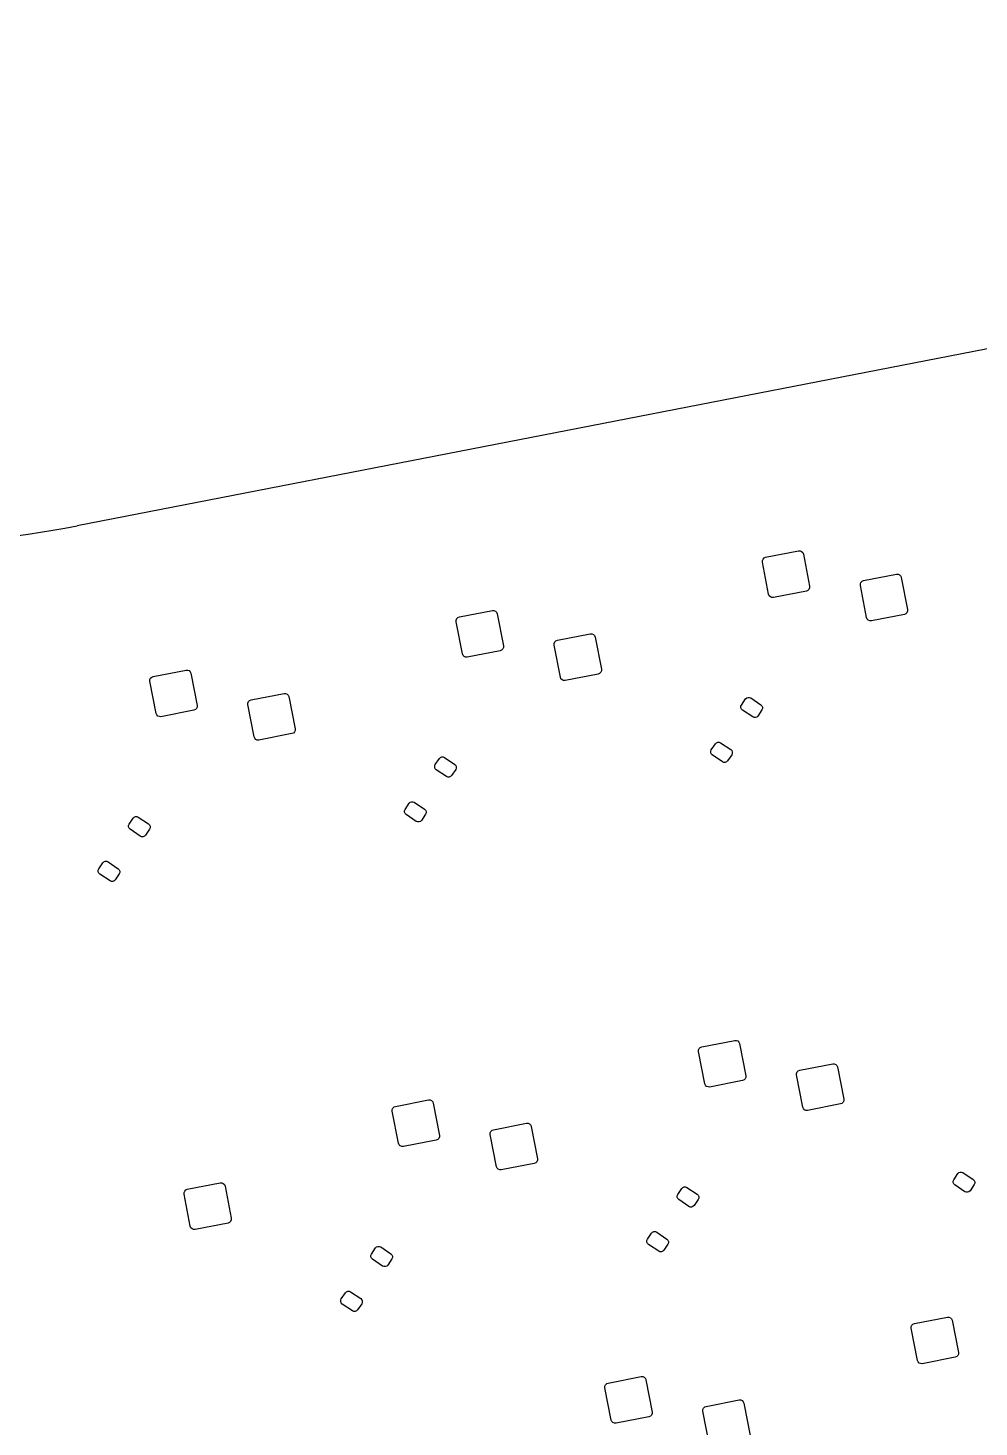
# Model space of a CAD drawing. Extents: x 101 to 518, y -308 to -134.
# Drawn here: x 265.4 to 323.5, y -219.7 to -134.4 of the extents above; entities that cross this region are included whole.
import ezdxf

# ---------------------------------------------------------------- set-up
doc = ezdxf.new("R2010")
doc.units = 0
doc.layers.add('BLACK', color=7, linetype='CONTINUOUS')

msp = doc.modelspace()

# ---------------------------------------------------------------- linework, layer by layer
at = {"layer": 'BLACK', "linetype": 'CONTINUOUS'}
for p, q in [((424.711961, -134.376322), (268.442894, -164.75692)), ((310.482963, -166.67596), (312.495299, -166.284802)), ((312.495299, -166.284802), (312.592843, -166.285227)), ((312.592843, -166.285227), (312.682799, -166.322949)), ((312.682799, -166.322949), (312.751472, -166.392224)), ((312.751472, -166.392224), (312.788408, -166.482506)), ((310.285258, -166.969069), (310.285684, -166.871525)), ((310.666876, -168.932324), (310.285258, -166.969069)), ((310.285684, -166.871525), (310.323405, -166.781569)), ((310.323405, -166.781569), (310.392681, -166.712895)), ((310.392681, -166.712895), (310.482963, -166.67596)), ((312.788408, -166.482506), (313.170026, -168.445761)), ((316.305172, -168.206372), (316.374448, -168.137698)), ((316.374448, -168.137698), (316.46473, -168.100763)), ((316.46473, -168.100763), (318.477066, -167.709605)), ((318.477066, -167.709605), (318.57461, -167.71003)), ((318.57461, -167.71003), (318.664566, -167.747752)), ((318.664566, -167.747752), (318.733239, -167.817027)), ((318.733239, -167.817027), (318.770175, -167.907309)), ((318.770175, -167.907309), (319.151793, -169.870564)), ((310.703812, -169.022606), (310.666876, -168.932324)), ((310.772485, -169.091881), (310.703812, -169.022606)), ((312.972321, -168.73887), (310.959985, -169.130028)), ((313.062603, -168.701935), (312.972321, -168.73887)), ((313.131879, -168.633261), (313.062603, -168.701935)), ((313.1696, -168.543305), (313.131879, -168.633261)), ((313.170026, -168.445761), (313.1696, -168.543305)), ((316.267025, -168.393872), (316.267451, -168.296328)), ((316.648643, -170.357127), (316.267025, -168.393872)), ((316.267451, -168.296328), (316.305172, -168.206372)), ((310.862441, -169.129603), (310.772485, -169.091881)), ((310.959985, -169.130028), (310.862441, -169.129603)), ((319.151793, -169.870564), (319.151367, -169.968108)), ((291.58526, -170.603981), (291.585686, -170.506437)), ((291.966878, -172.567236), (291.58526, -170.603981)), ((291.585686, -170.506437), (291.623407, -170.416481)), ((291.623407, -170.416481), (291.692683, -170.347807)), ((291.692683, -170.347807), (291.782965, -170.310872)), ((291.782965, -170.310872), (293.795301, -169.919714)), ((293.795301, -169.919714), (293.892845, -169.920139)), ((293.892845, -169.920139), (293.982801, -169.957861)), ((293.982801, -169.957861), (294.051474, -170.027136)), ((294.051474, -170.027136), (294.08841, -170.117418)), ((294.08841, -170.117418), (294.470028, -172.080673)), ((316.685579, -170.447409), (316.648643, -170.357127)), ((316.754252, -170.516684), (316.685579, -170.447409)), ((316.844208, -170.554406), (316.754252, -170.516684)), ((316.941752, -170.554831), (316.844208, -170.554406)), ((318.954088, -170.163673), (316.941752, -170.554831)), ((319.04437, -170.126738), (318.954088, -170.163673)), ((319.113646, -170.058064), (319.04437, -170.126738)), ((319.151367, -169.968108), (319.113646, -170.058064)), ((297.764732, -171.735674), (299.777068, -171.344516)), ((299.777068, -171.344516), (299.874612, -171.344941)), ((299.874612, -171.344941), (299.964568, -171.382663)), ((299.964568, -171.382663), (300.033241, -171.451938)), ((300.033241, -171.451938), (300.070177, -171.54222)), ((300.070177, -171.54222), (300.451795, -173.505475)), ((294.272323, -172.373782), (292.259987, -172.76494)), ((294.362605, -172.336847), (294.272323, -172.373782)), ((294.431881, -172.268173), (294.362605, -172.336847)), ((294.469602, -172.178217), (294.431881, -172.268173)), ((294.470028, -172.080673), (294.469602, -172.178217)), ((297.567027, -172.028783), (297.567453, -171.931239)), ((297.948645, -173.992038), (297.567027, -172.028783)), ((297.567453, -171.931239), (297.605174, -171.841283)), ((297.605174, -171.841283), (297.67445, -171.772609)), ((297.67445, -171.772609), (297.764732, -171.735674)), ((292.003814, -172.657518), (291.966878, -172.567236)), ((292.072487, -172.726793), (292.003814, -172.657518)), ((292.162443, -172.764515), (292.072487, -172.726793)), ((292.259987, -172.76494), (292.162443, -172.764515)), ((272.885263, -174.238892), (272.885689, -174.141348)), ((272.885689, -174.141348), (272.92341, -174.051392)), ((272.92341, -174.051392), (272.992686, -173.982718)), ((272.992686, -173.982718), (273.082968, -173.945783)), ((273.082968, -173.945783), (275.095304, -173.554625)), ((275.095304, -173.554625), (275.192848, -173.55505)), ((275.192848, -173.55505), (275.282804, -173.592772)), ((275.282804, -173.592772), (275.351477, -173.662047)), ((275.351477, -173.662047), (275.388413, -173.752329)), ((275.388413, -173.752329), (275.770031, -175.715584)), ((297.985581, -174.08232), (297.948645, -173.992038)), ((298.054254, -174.151595), (297.985581, -174.08232)), ((298.14421, -174.189317), (298.054254, -174.151595)), ((300.25409, -173.798584), (298.241754, -174.189742)), ((300.344372, -173.761649), (300.25409, -173.798584)), ((300.413648, -173.692975), (300.344372, -173.761649)), ((300.451369, -173.603019), (300.413648, -173.692975)), ((300.451795, -173.505475), (300.451369, -173.603019)), ((273.266881, -176.202147), (272.885263, -174.238892)), ((279.064734, -175.370586), (281.07707, -174.979428)), ((281.07707, -174.979428), (281.174614, -174.979853)), ((281.174614, -174.979853), (281.26457, -175.017575)), ((298.241754, -174.189742), (298.14421, -174.189317)), ((275.769605, -175.813128), (275.731884, -175.903084)), ((275.770031, -175.715584), (275.769605, -175.813128)), ((278.867029, -175.663695), (278.867455, -175.566151)), ((279.248647, -177.62695), (278.867029, -175.663695)), ((278.867455, -175.566151), (278.905176, -175.476195)), ((278.905176, -175.476195), (278.974452, -175.407521)), ((278.974452, -175.407521), (279.064734, -175.370586)), ((281.26457, -175.017575), (281.333243, -175.08685)), ((281.333243, -175.08685), (281.370179, -175.177132)), ((281.370179, -175.177132), (281.751797, -177.140387)), ((308.978178, -175.857037), (308.978561, -175.769247)), ((309.01142, -175.938291), (308.978178, -175.857037)), ((308.978561, -175.769247), (309.012511, -175.688287)), ((309.012511, -175.688287), (309.264148, -175.31522)), ((309.264148, -175.31522), (309.326496, -175.253414)), ((309.326496, -175.253414), (309.407749, -175.220172)), ((309.407749, -175.220172), (309.495539, -175.220555)), ((309.495539, -175.220555), (309.5765, -175.254505)), ((309.5765, -175.254505), (310.198278, -175.673899)), ((310.198278, -175.673899), (310.260084, -175.736247)), ((310.260084, -175.736247), (310.293326, -175.817501)), ((310.293326, -175.817501), (310.292943, -175.905291)), ((273.303817, -176.292429), (273.266881, -176.202147)), ((273.37249, -176.361704), (273.303817, -176.292429)), ((273.462446, -176.399426), (273.37249, -176.361704)), ((273.55999, -176.399851), (273.462446, -176.399426)), ((275.572326, -176.008693), (273.55999, -176.399851)), ((275.662608, -175.971758), (275.572326, -176.008693)), ((275.731884, -175.903084), (275.662608, -175.971758)), ((309.073226, -176.000639), (309.01142, -175.938291)), ((309.695004, -176.420033), (309.073226, -176.000639)), ((309.775965, -176.453983), (309.695004, -176.420033)), ((309.863755, -176.454366), (309.775965, -176.453983)), ((309.945008, -176.421124), (309.863755, -176.454366)), ((310.007356, -176.359318), (309.945008, -176.421124)), ((310.258993, -175.986251), (310.007356, -176.359318)), ((310.292943, -175.905291), (310.258993, -175.986251)), ((281.554092, -177.433496), (279.541756, -177.824654)), ((281.644374, -177.396561), (281.554092, -177.433496)), ((281.71365, -177.327887), (281.644374, -177.396561)), ((281.751371, -177.237931), (281.71365, -177.327887)), ((281.751797, -177.140387), (281.751371, -177.237931)), ((279.285583, -177.717232), (279.248647, -177.62695)), ((279.354256, -177.786507), (279.285583, -177.717232)), ((279.444212, -177.824229), (279.354256, -177.786507)), ((279.541756, -177.824654), (279.444212, -177.824229)), ((307.167175, -178.424111), (307.418812, -178.051044)), ((307.418812, -178.051044), (307.48116, -177.989238)), ((307.48116, -177.989238), (307.562413, -177.955996)), ((307.562413, -177.955996), (307.650203, -177.956379)), ((307.650203, -177.956379), (307.731164, -177.990329)), ((307.731164, -177.990329), (308.352942, -178.409723)), ((308.352942, -178.409723), (308.414748, -178.472071)), ((290.312513, -179.323198), (290.56415, -178.950131)), ((290.56415, -178.950131), (290.626498, -178.888325)), ((290.626498, -178.888325), (290.707751, -178.855083)), ((290.707751, -178.855083), (290.795541, -178.855466)), ((290.795541, -178.855466), (290.876502, -178.889416)), ((290.876502, -178.889416), (291.49828, -179.30881)), ((307.132842, -178.592861), (307.133225, -178.505071)), ((307.166084, -178.674115), (307.132842, -178.592861)), ((307.133225, -178.505071), (307.167175, -178.424111)), ((307.22789, -178.736463), (307.166084, -178.674115)), ((307.849668, -179.155857), (307.22789, -178.736463)), ((307.930629, -179.189807), (307.849668, -179.155857)), ((308.018419, -179.19019), (307.930629, -179.189807)), ((308.099672, -179.156948), (308.018419, -179.19019)), ((308.16202, -179.095142), (308.099672, -179.156948)), ((308.413657, -178.722075), (308.16202, -179.095142)), ((308.447607, -178.641115), (308.413657, -178.722075)), ((308.414748, -178.472071), (308.44799, -178.553325)), ((308.44799, -178.553325), (308.447607, -178.641115)), ((290.27818, -179.491948), (290.278563, -179.404158)), ((290.311422, -179.573202), (290.27818, -179.491948)), ((290.278563, -179.404158), (290.312513, -179.323198)), ((290.373228, -179.63555), (290.311422, -179.573202)), ((290.995006, -180.054944), (290.373228, -179.63555)), ((291.075967, -180.088894), (290.995006, -180.054944)), ((291.163757, -180.089277), (291.075967, -180.088894)), ((291.24501, -180.056035), (291.163757, -180.089277)), ((291.307358, -179.994229), (291.24501, -180.056035)), ((291.558995, -179.621162), (291.307358, -179.994229)), ((291.49828, -179.30881), (291.560086, -179.371158)), ((291.592945, -179.540202), (291.558995, -179.621162)), ((291.560086, -179.371158), (291.593328, -179.452412)), ((291.593328, -179.452412), (291.592945, -179.540202)), ((288.467177, -182.059022), (288.718814, -181.685955)), ((288.718814, -181.685955), (288.781162, -181.624149)), ((288.781162, -181.624149), (288.862415, -181.590907)), ((288.862415, -181.590907), (288.950205, -181.59129)), ((288.950205, -181.59129), (289.031166, -181.62524)), ((289.031166, -181.62524), (289.652944, -182.044634)), ((271.612516, -182.958109), (271.864153, -182.585042)), ((271.864153, -182.585042), (271.926501, -182.523236)), ((271.926501, -182.523236), (272.007754, -182.489994)), ((272.007754, -182.489994), (272.095544, -182.490377)), ((272.095544, -182.490377), (272.176505, -182.524327)), ((272.176505, -182.524327), (272.798283, -182.943721)), ((288.432844, -182.227772), (288.433227, -182.139982)), ((288.466086, -182.309026), (288.432844, -182.227772)), ((288.433227, -182.139982), (288.467177, -182.059022)), ((288.527892, -182.371374), (288.466086, -182.309026)), ((289.14967, -182.790768), (288.527892, -182.371374)), ((289.713659, -182.356986), (289.462022, -182.730053)), ((289.652944, -182.044634), (289.71475, -182.106982)), ((289.747609, -182.276026), (289.713659, -182.356986)), ((289.71475, -182.106982), (289.747992, -182.188236)), ((289.747992, -182.188236), (289.747609, -182.276026)), ((271.578183, -183.126859), (271.578566, -183.039069)), ((271.611425, -183.208113), (271.578183, -183.126859)), ((271.578566, -183.039069), (271.612516, -182.958109)), ((271.673231, -183.270461), (271.611425, -183.208113)), ((272.295009, -183.689855), (271.673231, -183.270461)), ((272.858998, -183.256073), (272.607361, -183.62914)), ((272.798283, -182.943721), (272.860089, -183.006069)), ((272.892948, -183.175113), (272.858998, -183.256073)), ((272.860089, -183.006069), (272.893331, -183.087323)), ((272.893331, -183.087323), (272.892948, -183.175113)), ((289.230631, -182.824718), (289.14967, -182.790768)), ((289.318421, -182.825101), (289.230631, -182.824718)), ((289.399674, -182.791859), (289.318421, -182.825101)), ((289.462022, -182.730053), (289.399674, -182.791859)), ((272.37597, -183.723805), (272.295009, -183.689855)), ((272.46376, -183.724188), (272.37597, -183.723805)), ((272.545013, -183.690946), (272.46376, -183.724188)), ((272.607361, -183.62914), (272.545013, -183.690946)), ((270.081165, -185.25906), (270.162418, -185.225818)), ((270.162418, -185.225818), (270.250208, -185.226201)), ((270.250208, -185.226201), (270.331169, -185.260151)), ((269.732847, -185.862683), (269.73323, -185.774893)), ((269.766089, -185.943937), (269.732847, -185.862683)), ((269.73323, -185.774893), (269.76718, -185.693933)), ((269.827895, -186.006285), (269.766089, -185.943937)), ((269.76718, -185.693933), (270.018817, -185.320866)), ((270.449673, -186.425679), (269.827895, -186.006285)), ((270.018817, -185.320866), (270.081165, -185.25906)), ((270.331169, -185.260151), (270.952947, -185.679545)), ((271.013662, -185.991897), (270.762025, -186.364964)), ((270.952947, -185.679545), (271.014753, -185.741893)), ((271.047612, -185.910937), (271.013662, -185.991897)), ((271.014753, -185.741893), (271.047995, -185.823147)), ((271.047995, -185.823147), (271.047612, -185.910937)), ((270.530634, -186.459629), (270.449673, -186.425679)), ((270.618424, -186.460012), (270.530634, -186.459629)), ((270.699677, -186.42677), (270.618424, -186.460012)), ((270.762025, -186.364964), (270.699677, -186.42677)), ((306.585331, -196.543413), (308.597667, -196.152255)), ((308.597667, -196.152255), (308.695211, -196.15268)), ((308.695211, -196.15268), (308.785167, -196.190402)), ((308.785167, -196.190402), (308.85384, -196.259677)), ((308.85384, -196.259677), (308.890776, -196.349959)), ((306.387626, -196.836522), (306.388052, -196.738978)), ((306.769244, -198.799777), (306.387626, -196.836522)), ((306.388052, -196.738978), (306.425773, -196.649022)), ((306.425773, -196.649022), (306.495049, -196.580348)), ((306.495049, -196.580348), (306.585331, -196.543413)), ((308.890776, -196.349959), (309.272394, -198.313214)), ((312.40754, -198.073824), (312.476816, -198.00515)), ((312.476816, -198.00515), (312.567098, -197.968215)), ((312.567098, -197.968215), (314.579434, -197.577057)), ((314.579434, -197.577057), (314.676978, -197.577482)), ((314.676978, -197.577482), (314.766934, -197.615204)), ((314.766934, -197.615204), (314.835607, -197.684479)), ((314.835607, -197.684479), (314.872543, -197.774761)), ((314.872543, -197.774761), (315.254161, -199.738016)), ((306.80618, -198.890059), (306.769244, -198.799777)), ((306.874853, -198.959334), (306.80618, -198.890059)), ((309.074689, -198.606323), (307.062353, -198.997481)), ((309.164971, -198.569388), (309.074689, -198.606323)), ((309.234247, -198.500714), (309.164971, -198.569388)), ((309.271968, -198.410758), (309.234247, -198.500714)), ((309.272394, -198.313214), (309.271968, -198.410758)), ((312.369393, -198.261324), (312.369819, -198.16378)), ((312.751011, -200.224579), (312.369393, -198.261324)), ((312.369819, -198.16378), (312.40754, -198.073824)), ((306.964809, -198.997056), (306.874853, -198.959334)), ((307.062353, -198.997481), (306.964809, -198.997056)), ((315.254161, -199.738016), (315.253735, -199.83556)), ((287.687629, -200.471433), (287.688055, -200.373889)), ((288.069247, -202.434688), (287.687629, -200.471433)), ((287.688055, -200.373889), (287.725776, -200.283933)), ((287.725776, -200.283933), (287.795052, -200.215259)), ((287.795052, -200.215259), (287.885334, -200.178324)), ((287.885334, -200.178324), (289.89767, -199.787166)), ((289.89767, -199.787166), (289.995214, -199.787591)), ((289.995214, -199.787591), (290.08517, -199.825313)), ((290.08517, -199.825313), (290.153843, -199.894588)), ((290.153843, -199.894588), (290.190779, -199.98487)), ((290.190779, -199.98487), (290.572397, -201.948125)), ((312.787947, -200.314861), (312.751011, -200.224579)), ((312.85662, -200.384136), (312.787947, -200.314861)), ((312.946576, -200.421858), (312.85662, -200.384136)), ((313.04412, -200.422283), (312.946576, -200.421858)), ((315.056456, -200.031125), (313.04412, -200.422283)), ((315.146738, -199.99419), (315.056456, -200.031125)), ((315.216014, -199.925516), (315.146738, -199.99419)), ((315.253735, -199.83556), (315.216014, -199.925516)), ((293.8671, -201.603127), (295.879436, -201.211969)), ((295.879436, -201.211969), (295.97698, -201.212394)), ((295.97698, -201.212394), (296.066936, -201.250116)), ((296.066936, -201.250116), (296.135609, -201.319391)), ((296.135609, -201.319391), (296.172545, -201.409673)), ((296.172545, -201.409673), (296.554163, -203.372928)), ((290.374692, -202.241234), (288.362356, -202.632392)), ((290.464974, -202.204299), (290.374692, -202.241234)), ((290.53425, -202.135625), (290.464974, -202.204299)), ((290.571971, -202.045669), (290.53425, -202.135625)), ((290.572397, -201.948125), (290.571971, -202.045669)), ((293.669395, -201.896236), (293.669821, -201.798692)), ((294.051013, -203.859491), (293.669395, -201.896236)), ((293.669821, -201.798692), (293.707542, -201.708736)), ((293.707542, -201.708736), (293.776818, -201.640062)), ((293.776818, -201.640062), (293.8671, -201.603127)), ((288.106183, -202.52497), (288.069247, -202.434688)), ((288.174856, -202.594245), (288.106183, -202.52497)), ((288.264812, -202.631967), (288.174856, -202.594245)), ((288.362356, -202.632392), (288.264812, -202.631967)), ((294.087949, -203.949773), (294.051013, -203.859491)), ((294.156622, -204.019048), (294.087949, -203.949773)), ((294.246578, -204.05677), (294.156622, -204.019048)), ((296.356458, -203.666037), (294.344122, -204.057195)), ((296.44674, -203.629102), (296.356458, -203.666037)), ((296.516016, -203.560428), (296.44674, -203.629102)), ((296.553737, -203.470472), (296.516016, -203.560428)), ((296.554163, -203.372928), (296.553737, -203.470472)), ((275.167103, -205.238038), (277.179439, -204.84688)), ((277.179439, -204.84688), (277.276983, -204.847305)), ((277.276983, -204.847305), (277.366939, -204.885027)), ((277.366939, -204.885027), (277.435612, -204.954302)), ((294.344122, -204.057195), (294.246578, -204.05677)), ((321.935208, -204.825402), (321.935591, -204.737612)), ((321.96845, -204.906656), (321.935208, -204.825402)), ((321.935591, -204.737612), (321.969541, -204.656652)), ((321.969541, -204.656652), (322.221178, -204.283585)), ((322.221178, -204.283585), (322.283526, -204.221779)), ((322.283526, -204.221779), (322.364779, -204.188537)), ((322.364779, -204.188537), (322.452569, -204.18892)), ((322.452569, -204.18892), (322.53353, -204.22287)), ((322.53353, -204.22287), (323.155308, -204.642264)), ((323.155308, -204.642264), (323.217114, -204.704612)), ((323.249973, -204.873656), (323.216023, -204.954616)), ((323.217114, -204.704612), (323.250356, -204.785866)), ((323.250356, -204.785866), (323.249973, -204.873656)), ((274.969398, -205.531147), (274.969824, -205.433603)), ((275.351016, -207.494402), (274.969398, -205.531147)), ((274.969824, -205.433603), (275.007545, -205.343647)), ((275.007545, -205.343647), (275.076821, -205.274973)), ((275.076821, -205.274973), (275.167103, -205.238038)), ((277.435612, -204.954302), (277.472548, -205.044584)), ((277.472548, -205.044584), (277.854166, -207.007839)), ((305.080546, -205.724489), (305.080929, -205.636699)), ((305.113788, -205.805743), (305.080546, -205.724489)), ((305.080929, -205.636699), (305.114879, -205.555739)), ((305.114879, -205.555739), (305.366516, -205.182672)), ((305.366516, -205.182672), (305.428864, -205.120866)), ((305.428864, -205.120866), (305.510117, -205.087624)), ((305.510117, -205.087624), (305.597907, -205.088007)), ((305.597907, -205.088007), (305.678868, -205.121957)), ((305.678868, -205.121957), (306.300646, -205.541351)), ((306.300646, -205.541351), (306.362452, -205.603699)), ((306.362452, -205.603699), (306.395694, -205.684953)), ((306.395694, -205.684953), (306.395311, -205.772743)), ((322.030256, -204.969004), (321.96845, -204.906656)), ((322.652034, -205.388398), (322.030256, -204.969004)), ((322.732995, -205.422348), (322.652034, -205.388398)), ((322.820785, -205.422731), (322.732995, -205.422348)), ((322.902038, -205.389489), (322.820785, -205.422731)), ((322.964386, -205.327683), (322.902038, -205.389489)), ((323.216023, -204.954616), (322.964386, -205.327683)), ((305.175594, -205.868091), (305.113788, -205.805743)), ((305.797372, -206.287485), (305.175594, -205.868091)), ((305.878333, -206.321435), (305.797372, -206.287485)), ((305.966123, -206.321818), (305.878333, -206.321435)), ((306.047376, -206.288576), (305.966123, -206.321818)), ((306.109724, -206.22677), (306.047376, -206.288576)), ((306.361361, -205.853703), (306.109724, -206.22677)), ((306.395311, -205.772743), (306.361361, -205.853703)), ((277.656461, -207.300948), (275.644125, -207.692106)), ((277.746743, -207.264013), (277.656461, -207.300948)), ((277.816019, -207.195339), (277.746743, -207.264013)), ((277.85374, -207.105383), (277.816019, -207.195339)), ((277.854166, -207.007839), (277.85374, -207.105383)), ((275.387952, -207.584684), (275.351016, -207.494402)), ((275.456625, -207.653959), (275.387952, -207.584684)), ((275.546581, -207.691681), (275.456625, -207.653959)), ((275.644125, -207.692106), (275.546581, -207.691681)), ((303.235593, -208.372523), (303.269543, -208.291563)), ((303.269543, -208.291563), (303.52118, -207.918496)), ((303.52118, -207.918496), (303.583528, -207.85669)), ((303.583528, -207.85669), (303.664781, -207.823448)), ((303.664781, -207.823448), (303.752571, -207.823831)), ((303.752571, -207.823831), (303.833532, -207.857781)), ((303.833532, -207.857781), (304.45531, -208.277175)), ((304.45531, -208.277175), (304.517116, -208.339523)), ((286.414882, -209.190651), (286.666519, -208.817584)), ((286.666519, -208.817584), (286.728867, -208.755778)), ((286.728867, -208.755778), (286.81012, -208.722536)), ((286.81012, -208.722536), (286.89791, -208.722919)), ((286.89791, -208.722919), (286.978871, -208.756869)), ((286.978871, -208.756869), (287.600649, -209.176263)), ((303.23521, -208.460313), (303.235593, -208.372523)), ((303.268452, -208.541567), (303.23521, -208.460313)), ((303.330258, -208.603915), (303.268452, -208.541567)), ((303.952036, -209.023309), (303.330258, -208.603915)), ((304.032997, -209.057259), (303.952036, -209.023309)), ((304.120787, -209.057642), (304.032997, -209.057259)), ((304.20204, -209.0244), (304.120787, -209.057642)), ((304.264388, -208.962594), (304.20204, -209.0244)), ((304.516025, -208.589527), (304.264388, -208.962594)), ((304.549975, -208.508567), (304.516025, -208.589527)), ((304.517116, -208.339523), (304.550358, -208.420777)), ((304.550358, -208.420777), (304.549975, -208.508567)), ((286.380549, -209.359401), (286.380932, -209.271611)), ((286.413791, -209.440655), (286.380549, -209.359401)), ((286.380932, -209.271611), (286.414882, -209.190651)), ((286.475597, -209.503003), (286.413791, -209.440655)), ((287.097375, -209.922397), (286.475597, -209.503003)), ((287.178336, -209.956347), (287.097375, -209.922397)), ((287.266126, -209.95673), (287.178336, -209.956347)), ((287.347379, -209.923488), (287.266126, -209.95673)), ((287.409727, -209.861682), (287.347379, -209.923488)), ((287.661364, -209.488615), (287.409727, -209.861682)), ((287.600649, -209.176263), (287.662455, -209.238611)), ((287.695314, -209.407655), (287.661364, -209.488615)), ((287.662455, -209.238611), (287.695697, -209.319865)), ((287.695697, -209.319865), (287.695314, -209.407655)), ((284.569546, -211.926475), (284.821183, -211.553408)), ((284.821183, -211.553408), (284.883531, -211.491602)), ((284.883531, -211.491602), (284.964784, -211.45836)), ((284.964784, -211.45836), (285.052574, -211.458743)), ((285.052574, -211.458743), (285.133535, -211.492693)), ((285.133535, -211.492693), (285.755313, -211.912087)), ((284.535213, -212.095225), (284.535596, -212.007435)), ((284.568455, -212.176479), (284.535213, -212.095225)), ((284.535596, -212.007435), (284.569546, -211.926475)), ((284.630261, -212.238827), (284.568455, -212.176479)), ((285.252039, -212.658221), (284.630261, -212.238827)), ((285.816028, -212.224439), (285.564391, -212.597506)), ((285.755313, -211.912087), (285.817119, -211.974435)), ((285.849978, -212.143479), (285.816028, -212.224439)), ((285.817119, -211.974435), (285.850361, -212.055689)), ((285.850361, -212.055689), (285.849978, -212.143479)), ((285.333, -212.692171), (285.252039, -212.658221)), ((285.42079, -212.692554), (285.333, -212.692171)), ((285.502043, -212.659312), (285.42079, -212.692554)), ((285.564391, -212.597506), (285.502043, -212.659312)), ((319.570242, -213.425955), (321.582578, -213.034797)), ((321.582578, -213.034797), (321.680122, -213.035222)), ((321.680122, -213.035222), (321.770078, -213.072944)), ((321.770078, -213.072944), (321.838751, -213.142219)), ((321.838751, -213.142219), (321.875687, -213.232501)), ((321.875687, -213.232501), (322.257305, -215.195756)), ((319.372537, -213.719064), (319.372963, -213.62152)), ((319.754155, -215.682319), (319.372537, -213.719064)), ((319.372963, -213.62152), (319.410684, -213.531564)), ((319.410684, -213.531564), (319.47996, -213.46289)), ((319.47996, -213.46289), (319.570242, -213.425955)), ((319.791091, -215.772601), (319.754155, -215.682319)), ((319.859764, -215.841876), (319.791091, -215.772601)), ((319.94972, -215.879598), (319.859764, -215.841876)), ((320.047264, -215.880023), (319.94972, -215.879598)), ((322.0596, -215.488865), (320.047264, -215.880023)), ((322.149882, -215.45193), (322.0596, -215.488865)), ((322.219158, -215.383256), (322.149882, -215.45193)), ((322.256879, -215.2933), (322.219158, -215.383256)), ((322.257305, -215.195756), (322.256879, -215.2933)), ((300.870244, -217.060866), (302.88258, -216.669708)), ((302.88258, -216.669708), (302.980124, -216.670133)), ((302.980124, -216.670133), (303.07008, -216.707855)), ((303.07008, -216.707855), (303.138753, -216.77713)), ((303.138753, -216.77713), (303.175689, -216.867412)), ((300.672539, -217.353975), (300.672965, -217.256431)), ((301.054157, -219.31723), (300.672539, -217.353975)), ((300.672965, -217.256431), (300.710686, -217.166475)), ((300.710686, -217.166475), (300.779962, -217.097801)), ((300.779962, -217.097801), (300.870244, -217.060866)), ((303.175689, -216.867412), (303.557307, -218.830667)), ((306.692453, -218.591278), (306.761729, -218.522604)), ((306.761729, -218.522604), (306.852011, -218.485669)), ((306.852011, -218.485669), (308.864347, -218.094511)), ((308.864347, -218.094511), (308.961891, -218.094936)), ((308.961891, -218.094936), (309.051847, -218.132658)), ((309.051847, -218.132658), (309.12052, -218.201933)), ((309.12052, -218.201933), (309.157456, -218.292215)), ((309.157456, -218.292215), (309.539074, -220.25547)), ((301.091093, -219.407512), (301.054157, -219.31723)), ((303.359602, -219.123776), (301.347266, -219.514934)), ((303.449884, -219.086841), (303.359602, -219.123776)), ((303.51916, -219.018167), (303.449884, -219.086841)), ((303.556881, -218.928211), (303.51916, -219.018167)), ((303.557307, -218.830667), (303.556881, -218.928211)), ((306.654306, -218.778778), (306.654732, -218.681234)), ((307.035924, -220.742033), (306.654306, -218.778778)), ((306.654732, -218.681234), (306.692453, -218.591278)), ((301.159766, -219.476787), (301.091093, -219.407512)), ((301.249722, -219.514509), (301.159766, -219.476787)), ((301.347266, -219.514934), (301.249722, -219.514509))]:
    msp.add_line(p, q, dxfattribs=at)
at = {"layer": 'BLACK'}
msp.add_arc((256.42, -102.9148), 62.999982, -101.0201071, -78.99821129, dxfattribs=at)

doc.saveas('drawing.dxf')
